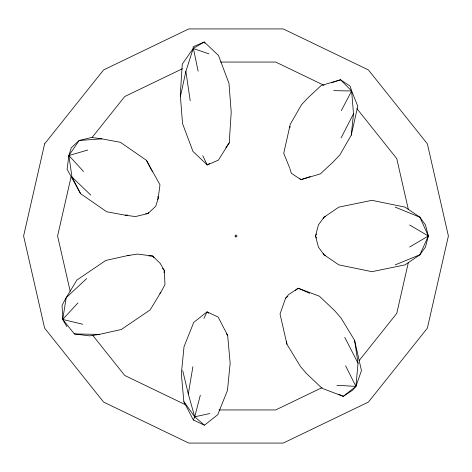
<?xml version="1.0" encoding="UTF-8"?>
<svg xmlns="http://www.w3.org/2000/svg" width="472" height="472" viewBox="0 0 472 472"><rect width="100%" height="100%" fill="white"/><g stroke="black" fill="none" stroke-linecap="round" stroke-linejoin="round"><path stroke-width="0.71" d="M204.913 43.312L204.276 41.996L193.201 48.486L182.263 64.133L180.292 94.807L182.528 123.587L192.971 151.429L207.232 164.946L218.43 160.096L229.244 142.809L231.209 112.135L228.973 83.355L218.53 55.513L204.276 41.996L193.072 46.852L198.122 71.13M354.59 340.324L358.041 363.233L355.917 386.373L352.796 390.055L343.291 396.338L322.087 388.332L306.723 373.765L300.481 366.567L286.923 344.236L280.038 313.963L285.589 298.186L288.711 294.504L298.221 288.221L319.426 296.227L334.784 310.794L341.026 317.992L354.59 340.324L361.469 370.597L355.917 386.373L343.291 396.338L338.595 394.25M289.879 127.853L290.032 126.431M289.873 168.445L291.342 173.277L300.959 179.673L320.37 173.879L333.079 162.067L339.893 154.893L351.251 135.151L353.504 113.781L351.64 90.996L350.165 86.164L340.548 79.774L321.137 85.568L308.434 97.374L301.62 104.548L290.256 124.295L283.731 153.282L289.601 167.79M163.99 272.692L164.339 270.509L160.161 263.329L152.657 256.019L137.535 254.089L127.729 255.558L105.74 260.467L76.918 280.032L66.21 297.649L62.08 305.301L62.711 319.45L66.894 326.636M204.453 425.201L193.349 419.991L183.856 401.66L181.342 373.842L184.027 346.69L193.744 322.382L207.049 311.856L218.152 317.066L227.651 335.397L230.159 363.21L227.48 390.362L217.757 414.676L204.453 425.201L194.73 416.817L188.298 394.014L192.895 366.685M180.422 96.447L185.88 71.402L193.201 48.486L208.937 53.843M351.251 135.151L357.782 106.159L351.64 90.996L340.548 79.774L331.314 82.812M71.16 176.51L57.584 236L70.18 291.195M408.363 262.52L396.745 313.414L359.157 360.549M200.317 395.206L194.73 416.817L193.349 419.991M316.441 233.988L315.538 236L318.376 247.027L323.963 254.762L338.837 264.869L371.936 271.683L405.035 264.869L419.909 254.762L425.496 247.027L428.334 236L425.496 224.973L419.909 217.238L405.035 207.131L371.936 200.317L338.837 207.131L323.963 217.238L318.376 224.973L315.538 236L316.441 238.012M323.361 218.577L323.963 217.238L325.296 216.695M203.922 318.393L207.049 311.856L208.671 313.255M341.079 137.907L353.504 113.781M341.315 110.613L351.64 90.996L333.698 90.624M86.724 278.557L66.21 297.649L62.711 319.45L74.393 333.94L89.515 335.875L99.321 334.4L121.31 329.497L150.131 309.933L160.846 292.31L164.97 284.657L164.339 270.509L162.539 268.279M148.715 212.365L147.895 213.568L135.393 216.571L125.222 215.179L106.69 211.763L80.594 193.685L67.077 169.242L68.9 155.53L71.301 147.765L79.16 140.473L91.656 137.464L101.834 138.862L120.366 142.273L146.462 160.35L159.978 184.8L158.155 198.511L155.748 206.27L147.895 213.568L145.7 213.722M157.335 199.715L158.155 198.511L157.849 196.364M225.876 147.624L229.244 142.809M92.211 137.322L124.761 96.506L182.387 68.759M77.945 302.924L62.711 319.45L82.753 324.252M159.766 293.313L160.846 292.31M285.589 298.186L287.885 296.375M295.348 290.486L298.221 288.221L309.62 293.295M409.631 247.027L428.334 236L419.909 217.238L395.235 207.131M209.692 163.507L207.232 164.946L202.777 155.754M322.069 387.612L275.701 409.944L219.091 409.944M395.235 264.869L419.909 254.762L428.334 236L409.631 224.973M310.192 176.628L300.959 179.673L299.956 178.652M87.768 150.025L68.9 155.53L71.968 177.006L80.594 193.685M209.816 413.537L194.73 416.817L183.856 401.66M101.834 138.862L79.16 140.473L68.9 155.53L83.538 171.495M125.222 215.179L127.416 215.02M220.56 62.056L275.701 62.056L324.058 85.344M127.729 255.558L129.198 255.588M148.993 255.954L152.657 256.019L154.002 257.694M74.393 333.94L99.321 334.4M336.937 385.305L355.917 386.373L345.604 365.847M325.296 255.305L323.963 254.762L323.361 253.423M185.702 404.84L124.761 375.494L92.671 335.256M71.968 177.006L90.766 195.083M356.867 108.578L396.745 158.586L408.363 209.48M226.395 333.645L227.651 335.397M146.462 160.35L151.105 169.336M151.766 170.616L152.432 171.902M344.784 337.386L358.041 363.233M182.723 370.673L188.298 394.014M286.486 341.374L286.923 344.236M185.88 71.402L190.222 100.766M44.633 143.842L23.6 236L44.633 328.158L103.569 402.061L188.735 443.072L283.265 443.072L368.431 402.061L427.366 328.158L448.4 236L427.366 143.842L368.431 69.939L283.265 28.928L188.735 28.928L103.569 69.939L44.633 143.842M235.534 236.808A0.932 0.932 0 0 0 236.932 236A0.932 0.932 0 0 0 235.534 235.192A0.932 0.932 0 0 0 235.534 236.808"/></g></svg>
